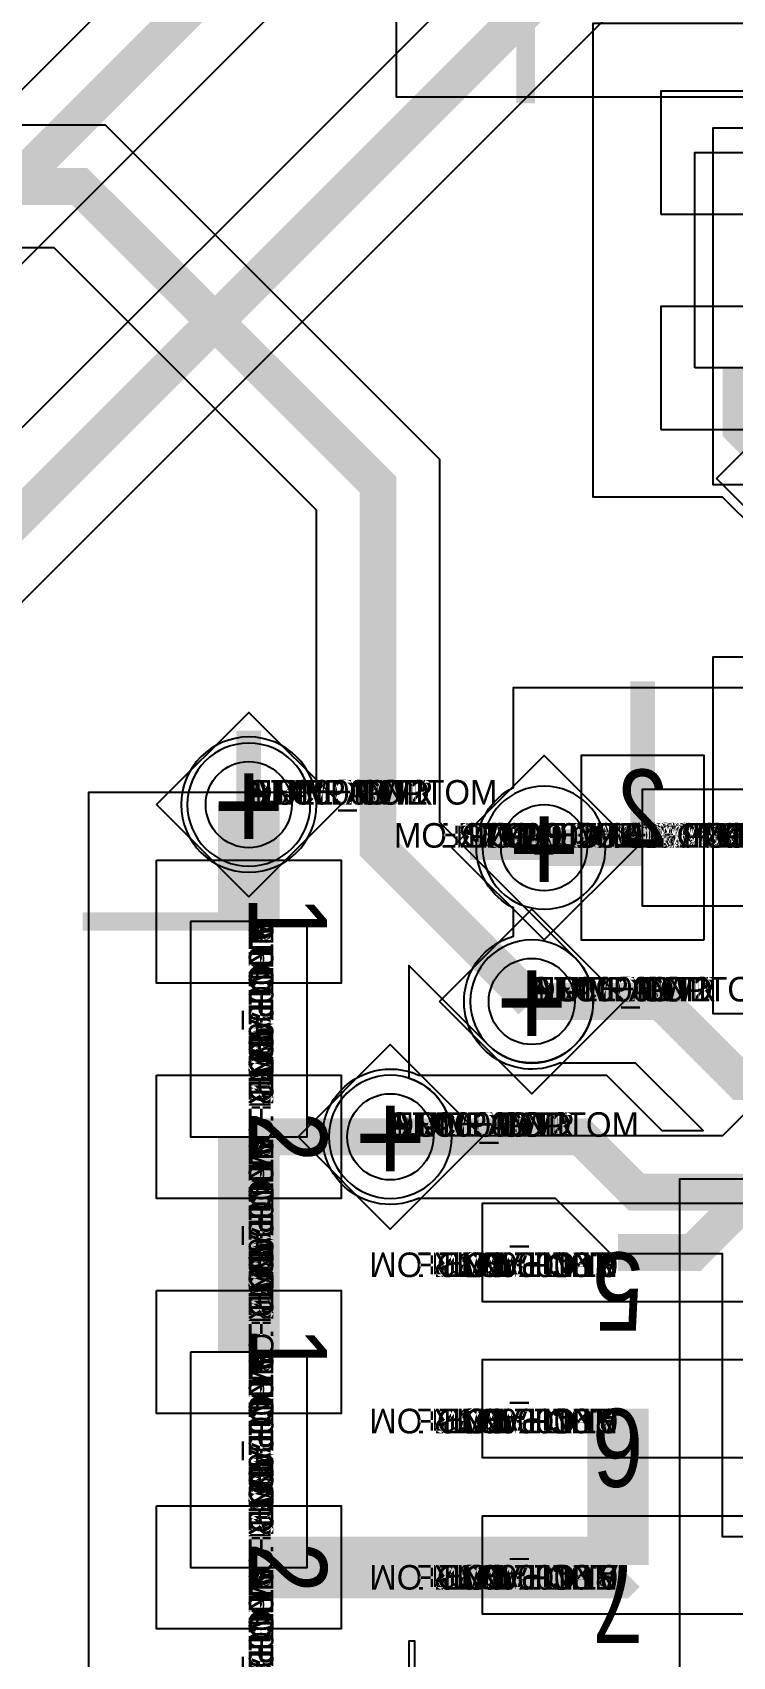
# Model space of a CAD drawing. Extents: x 0 to 323, y 0 to 320.
# Drawn here: x 170.75 to 176.44, y 173.33 to 186.53 of the extents above; entities that cross this region are included whole.
import ezdxf
from ezdxf.enums import TextEntityAlignment as Align

# ---------------------------------------------------------------- set-up
doc = ezdxf.new("R2010")
doc.units = 0
doc.header["$MEASUREMENT"] = 0
doc.layers.get('0').update_dxf_attribs({"linetype": 'CONTINUOUS'})
for name, color, linetype in [('CDN_FIGURES', 7, 'CONTINUOUS'), ('ETCH_BOTTOM', 7, 'CONTINUOUS'), ('ETCH_GND', 3, 'CONTINUOUS'), ('ETCH_INT1', 4, 'CONTINUOUS'), ('ETCH_INT2', 5, 'CONTINUOUS'), ('ETCH_PWR', 6, 'CONTINUOUS'), ('ETCH_TOP', 2, 'CONTINUOUS'), ('MANUFACTURING_NCLEGEND-1-6', 8, 'CONTINUOUS'), ('PACKAGE_GEOMETRY_ASSEMBLY_TOP', 11, 'CONTINUOUS'), ('PACKAGE_GEOMETRY_PIN_NUMBER', 9, 'CONTINUOUS')]:
    doc.layers.add(name, color=color, linetype=linetype)

# ---------------------------------------------------------------- blocks, each defined once
blk = doc.blocks.new('PAD_INFO')
for tag in ['SHAPE_TYPE', 'PAD_HEIGHT', 'PAD_LAYER', 'PAD_TYPE', 'PAD_WIDTH']:
    blk.add_attdef(tag, (0, 0), '', height=0.2)
at = {"flags": 2}
blk.add_attdef('CDN_TYPE', (0, 0), '', height=0.2, dxfattribs=at)
blk = doc.blocks.new('DRILL_INFO')
at = {"flags": 2}
blk.add_attdef('CDN_TYPE', (0, 0), '', height=0.2, dxfattribs=at)
for tag in ['FSHAPE', 'FCHAR', 'DRILL_HEIGHT', 'DIAMETER', 'PLATED', 'DRILL_WIDTH']:
    blk.add_attdef(tag, (0, 0), '', height=0.2)
blk = doc.blocks.new('VIA0700X0300')
at = {"layer": 'ETCH_BOTTOM'}
blk.add_circle((0, 0), 0.35, dxfattribs=at)
at = {"layer": 'ETCH_GND'}
blk.add_circle((0, 0), 0.35, dxfattribs=at)
at = {"layer": 'ETCH_INT1'}
blk.add_circle((0, 0), 0.35, dxfattribs=at)
at = {"layer": 'ETCH_INT2'}
blk.add_circle((0, 0), 0.35, dxfattribs=at)
at = {"layer": 'ETCH_PWR'}
blk.add_circle((0, 0), 0.35, dxfattribs=at)
at = {"layer": 'ETCH_TOP'}
blk.add_circle((0, 0), 0.35, dxfattribs=at)
ref = blk.add_blockref('PAD_INFO', (0, 0))
ref.add_attrib('PAD_LAYER', 'ETCH_TOP', (0, 0), dxfattribs={"height": 0.2})
ref.add_attrib('SHAPE_TYPE', 'NULL', (0, 0), dxfattribs={"height": 0.2})
ref.add_attrib('PAD_TYPE', 'ANTIPAD', (0, 0), dxfattribs={"height": 0.2})
ref.add_attrib('PAD_WIDTH', '0.000000', (0, 0), dxfattribs={"height": 0.2})
ref.add_attrib('PAD_HEIGHT', '0.000000', (0, 0), dxfattribs={"height": 0.2})
ref = blk.add_blockref('PAD_INFO', (0, 0))
ref.add_attrib('PAD_LAYER', 'ETCH_GND', (0, 0), dxfattribs={"height": 0.2})
ref.add_attrib('SHAPE_TYPE', 'NULL', (0, 0), dxfattribs={"height": 0.2})
ref.add_attrib('PAD_TYPE', 'ANTIPAD', (0, 0), dxfattribs={"height": 0.2})
ref.add_attrib('PAD_WIDTH', '0.000000', (0, 0), dxfattribs={"height": 0.2})
ref.add_attrib('PAD_HEIGHT', '0.000000', (0, 0), dxfattribs={"height": 0.2})
ref = blk.add_blockref('PAD_INFO', (0, 0))
ref.add_attrib('PAD_LAYER', 'ETCH_INT1', (0, 0), dxfattribs={"height": 0.2})
ref.add_attrib('SHAPE_TYPE', 'NULL', (0, 0), dxfattribs={"height": 0.2})
ref.add_attrib('PAD_TYPE', 'ANTIPAD', (0, 0), dxfattribs={"height": 0.2})
ref.add_attrib('PAD_WIDTH', '0.000000', (0, 0), dxfattribs={"height": 0.2})
ref.add_attrib('PAD_HEIGHT', '0.000000', (0, 0), dxfattribs={"height": 0.2})
ref = blk.add_blockref('PAD_INFO', (0, 0))
ref.add_attrib('PAD_LAYER', 'ETCH_INT2', (0, 0), dxfattribs={"height": 0.2})
ref.add_attrib('SHAPE_TYPE', 'NULL', (0, 0), dxfattribs={"height": 0.2})
ref.add_attrib('PAD_TYPE', 'ANTIPAD', (0, 0), dxfattribs={"height": 0.2})
ref.add_attrib('PAD_WIDTH', '0.000000', (0, 0), dxfattribs={"height": 0.2})
ref.add_attrib('PAD_HEIGHT', '0.000000', (0, 0), dxfattribs={"height": 0.2})
ref = blk.add_blockref('PAD_INFO', (0, 0))
ref.add_attrib('PAD_LAYER', 'ETCH_PWR', (0, 0), dxfattribs={"height": 0.2})
ref.add_attrib('SHAPE_TYPE', 'NULL', (0, 0), dxfattribs={"height": 0.2})
ref.add_attrib('PAD_TYPE', 'ANTIPAD', (0, 0), dxfattribs={"height": 0.2})
ref.add_attrib('PAD_WIDTH', '0.000000', (0, 0), dxfattribs={"height": 0.2})
ref.add_attrib('PAD_HEIGHT', '0.000000', (0, 0), dxfattribs={"height": 0.2})
ref = blk.add_blockref('PAD_INFO', (0, 0))
ref.add_attrib('PAD_LAYER', 'ETCH_BOTTOM', (0, 0), dxfattribs={"height": 0.2})
ref.add_attrib('SHAPE_TYPE', 'NULL', (0, 0), dxfattribs={"height": 0.2})
ref.add_attrib('PAD_TYPE', 'ANTIPAD', (0, 0), dxfattribs={"height": 0.2})
ref.add_attrib('PAD_WIDTH', '0.000000', (0, 0), dxfattribs={"height": 0.2})
ref.add_attrib('PAD_HEIGHT', '0.000000', (0, 0), dxfattribs={"height": 0.2})
ref = blk.add_blockref('PAD_INFO', (0, 0))
ref.add_attrib('PAD_LAYER', 'ETCH_TOP', (0, 0), dxfattribs={"height": 0.2})
ref.add_attrib('SHAPE_TYPE', 'NULL', (0, 0), dxfattribs={"height": 0.2})
ref.add_attrib('PAD_TYPE', 'THERMAL', (0, 0), dxfattribs={"height": 0.2})
ref.add_attrib('PAD_WIDTH', '0.000000', (0, 0), dxfattribs={"height": 0.2})
ref.add_attrib('PAD_HEIGHT', '0.000000', (0, 0), dxfattribs={"height": 0.2})
ref = blk.add_blockref('PAD_INFO', (0, 0))
ref.add_attrib('PAD_LAYER', 'ETCH_GND', (0, 0), dxfattribs={"height": 0.2})
ref.add_attrib('SHAPE_TYPE', 'NULL', (0, 0), dxfattribs={"height": 0.2})
ref.add_attrib('PAD_TYPE', 'THERMAL', (0, 0), dxfattribs={"height": 0.2})
ref.add_attrib('PAD_WIDTH', '0.000000', (0, 0), dxfattribs={"height": 0.2})
ref.add_attrib('PAD_HEIGHT', '0.000000', (0, 0), dxfattribs={"height": 0.2})
ref = blk.add_blockref('PAD_INFO', (0, 0))
ref.add_attrib('PAD_LAYER', 'ETCH_INT1', (0, 0), dxfattribs={"height": 0.2})
ref.add_attrib('SHAPE_TYPE', 'NULL', (0, 0), dxfattribs={"height": 0.2})
ref.add_attrib('PAD_TYPE', 'THERMAL', (0, 0), dxfattribs={"height": 0.2})
ref.add_attrib('PAD_WIDTH', '0.000000', (0, 0), dxfattribs={"height": 0.2})
ref.add_attrib('PAD_HEIGHT', '0.000000', (0, 0), dxfattribs={"height": 0.2})
ref = blk.add_blockref('PAD_INFO', (0, 0))
ref.add_attrib('PAD_LAYER', 'ETCH_INT2', (0, 0), dxfattribs={"height": 0.2})
ref.add_attrib('SHAPE_TYPE', 'NULL', (0, 0), dxfattribs={"height": 0.2})
ref.add_attrib('PAD_TYPE', 'THERMAL', (0, 0), dxfattribs={"height": 0.2})
ref.add_attrib('PAD_WIDTH', '0.000000', (0, 0), dxfattribs={"height": 0.2})
ref.add_attrib('PAD_HEIGHT', '0.000000', (0, 0), dxfattribs={"height": 0.2})
ref = blk.add_blockref('PAD_INFO', (0, 0))
ref.add_attrib('PAD_LAYER', 'ETCH_PWR', (0, 0), dxfattribs={"height": 0.2})
ref.add_attrib('SHAPE_TYPE', 'NULL', (0, 0), dxfattribs={"height": 0.2})
ref.add_attrib('PAD_TYPE', 'THERMAL', (0, 0), dxfattribs={"height": 0.2})
ref.add_attrib('PAD_WIDTH', '0.000000', (0, 0), dxfattribs={"height": 0.2})
ref.add_attrib('PAD_HEIGHT', '0.000000', (0, 0), dxfattribs={"height": 0.2})
ref = blk.add_blockref('PAD_INFO', (0, 0))
ref.add_attrib('PAD_LAYER', 'ETCH_BOTTOM', (0, 0), dxfattribs={"height": 0.2})
ref.add_attrib('SHAPE_TYPE', 'NULL', (0, 0), dxfattribs={"height": 0.2})
ref.add_attrib('PAD_TYPE', 'THERMAL', (0, 0), dxfattribs={"height": 0.2})
ref.add_attrib('PAD_WIDTH', '0.000000', (0, 0), dxfattribs={"height": 0.2})
ref.add_attrib('PAD_HEIGHT', '0.000000', (0, 0), dxfattribs={"height": 0.2})
ref = blk.add_blockref('PAD_INFO', (0, 0))
ref.add_attrib('PAD_LAYER', 'ETCH_TOP', (0, 0), dxfattribs={"height": 0.2})
ref.add_attrib('SHAPE_TYPE', 'CIRCLE', (0, 0), dxfattribs={"height": 0.2})
ref.add_attrib('PAD_TYPE', 'REGULAR', (0, 0), dxfattribs={"height": 0.2})
ref.add_attrib('PAD_WIDTH', '0.700000', (0, 0), dxfattribs={"height": 0.2})
ref.add_attrib('PAD_HEIGHT', '0.700000', (0, 0), dxfattribs={"height": 0.2})
ref = blk.add_blockref('PAD_INFO', (0, 0))
ref.add_attrib('PAD_LAYER', 'ETCH_GND', (0, 0), dxfattribs={"height": 0.2})
ref.add_attrib('SHAPE_TYPE', 'CIRCLE', (0, 0), dxfattribs={"height": 0.2})
ref.add_attrib('PAD_TYPE', 'REGULAR', (0, 0), dxfattribs={"height": 0.2})
ref.add_attrib('PAD_WIDTH', '0.700000', (0, 0), dxfattribs={"height": 0.2})
ref.add_attrib('PAD_HEIGHT', '0.700000', (0, 0), dxfattribs={"height": 0.2})
ref = blk.add_blockref('PAD_INFO', (0, 0))
ref.add_attrib('PAD_LAYER', 'ETCH_INT1', (0, 0), dxfattribs={"height": 0.2})
ref.add_attrib('SHAPE_TYPE', 'CIRCLE', (0, 0), dxfattribs={"height": 0.2})
ref.add_attrib('PAD_TYPE', 'REGULAR', (0, 0), dxfattribs={"height": 0.2})
ref.add_attrib('PAD_WIDTH', '0.700000', (0, 0), dxfattribs={"height": 0.2})
ref.add_attrib('PAD_HEIGHT', '0.700000', (0, 0), dxfattribs={"height": 0.2})
ref = blk.add_blockref('PAD_INFO', (0, 0))
ref.add_attrib('PAD_LAYER', 'ETCH_INT2', (0, 0), dxfattribs={"height": 0.2})
ref.add_attrib('SHAPE_TYPE', 'CIRCLE', (0, 0), dxfattribs={"height": 0.2})
ref.add_attrib('PAD_TYPE', 'REGULAR', (0, 0), dxfattribs={"height": 0.2})
ref.add_attrib('PAD_WIDTH', '0.700000', (0, 0), dxfattribs={"height": 0.2})
ref.add_attrib('PAD_HEIGHT', '0.700000', (0, 0), dxfattribs={"height": 0.2})
ref = blk.add_blockref('PAD_INFO', (0, 0))
ref.add_attrib('PAD_LAYER', 'ETCH_PWR', (0, 0), dxfattribs={"height": 0.2})
ref.add_attrib('SHAPE_TYPE', 'CIRCLE', (0, 0), dxfattribs={"height": 0.2})
ref.add_attrib('PAD_TYPE', 'REGULAR', (0, 0), dxfattribs={"height": 0.2})
ref.add_attrib('PAD_WIDTH', '0.700000', (0, 0), dxfattribs={"height": 0.2})
ref.add_attrib('PAD_HEIGHT', '0.700000', (0, 0), dxfattribs={"height": 0.2})
ref = blk.add_blockref('PAD_INFO', (0, 0))
ref.add_attrib('PAD_LAYER', 'ETCH_BOTTOM', (0, 0), dxfattribs={"height": 0.2})
ref.add_attrib('SHAPE_TYPE', 'CIRCLE', (0, 0), dxfattribs={"height": 0.2})
ref.add_attrib('PAD_TYPE', 'REGULAR', (0, 0), dxfattribs={"height": 0.2})
ref.add_attrib('PAD_WIDTH', '0.700000', (0, 0), dxfattribs={"height": 0.2})
ref.add_attrib('PAD_HEIGHT', '0.700000', (0, 0), dxfattribs={"height": 0.2})
ref = blk.add_blockref('DRILL_INFO', (0, 0))
ref.add_attrib('DIAMETER', '0.300000', (0, 0), dxfattribs={"height": 0.2})
ref.add_attrib('PLATED', 'PLATED', (0, 0), dxfattribs={"height": 0.2})
ref.add_attrib('FSHAPE', 'DIAMOND', (0, 0), dxfattribs={"height": 0.2})
ref.add_attrib('FCHAR', '+', (0, 0), dxfattribs={"height": 0.2})
ref.add_attrib('DRILL_WIDTH', '1.500000', (0, 0), dxfattribs={"height": 0.2})
ref.add_attrib('DRILL_HEIGHT', '1.500000', (0, 0), dxfattribs={"height": 0.2})
for tag in ['CDN_TYPE', 'PIN']:
    blk.add_attdef(tag, (0, 0), '', height=0.2)
at = {"flags": 2}
for tag in ['PSTKNAME', 'BBV']:
    blk.add_attdef(tag, (0, 0), '', height=0.2, dxfattribs=at)
blk = doc.blocks.new('FIGURE_DIAMOND')
at = {"layer": 'CDN_FIGURES'}
blk.add_lwpolyline([(-0.5, 0), (0, 0.5), (0.5, 0), (0, -0.5)], close=True, dxfattribs=at)
blk = doc.blocks.new('RC2200X0800TS')
at = {"layer": 'ETCH_TOP'}
blk.add_lwpolyline([(-1.1, -0.4), (-1.1, 0.4), (1.1, 0.4), (1.1, -0.4)], close=True, dxfattribs=at)
ref = blk.add_blockref('PAD_INFO', (0, 0))
ref.add_attrib('PAD_LAYER', 'ETCH_TOP', (0, 0), dxfattribs={"height": 0.2})
ref.add_attrib('SHAPE_TYPE', 'NULL', (0, 0), dxfattribs={"height": 0.2})
ref.add_attrib('PAD_TYPE', 'ANTIPAD', (0, 0), dxfattribs={"height": 0.2})
ref.add_attrib('PAD_WIDTH', '0.000000', (0, 0), dxfattribs={"height": 0.2})
ref.add_attrib('PAD_HEIGHT', '0.000000', (0, 0), dxfattribs={"height": 0.2})
ref = blk.add_blockref('PAD_INFO', (0, 0))
ref.add_attrib('PAD_LAYER', 'ETCH_GND', (0, 0), dxfattribs={"height": 0.2})
ref.add_attrib('SHAPE_TYPE', 'NULL', (0, 0), dxfattribs={"height": 0.2})
ref.add_attrib('PAD_TYPE', 'ANTIPAD', (0, 0), dxfattribs={"height": 0.2})
ref.add_attrib('PAD_WIDTH', '0.000000', (0, 0), dxfattribs={"height": 0.2})
ref.add_attrib('PAD_HEIGHT', '0.000000', (0, 0), dxfattribs={"height": 0.2})
ref = blk.add_blockref('PAD_INFO', (0, 0))
ref.add_attrib('PAD_LAYER', 'ETCH_INT1', (0, 0), dxfattribs={"height": 0.2})
ref.add_attrib('SHAPE_TYPE', 'NULL', (0, 0), dxfattribs={"height": 0.2})
ref.add_attrib('PAD_TYPE', 'ANTIPAD', (0, 0), dxfattribs={"height": 0.2})
ref.add_attrib('PAD_WIDTH', '0.000000', (0, 0), dxfattribs={"height": 0.2})
ref.add_attrib('PAD_HEIGHT', '0.000000', (0, 0), dxfattribs={"height": 0.2})
ref = blk.add_blockref('PAD_INFO', (0, 0))
ref.add_attrib('PAD_LAYER', 'ETCH_INT2', (0, 0), dxfattribs={"height": 0.2})
ref.add_attrib('SHAPE_TYPE', 'NULL', (0, 0), dxfattribs={"height": 0.2})
ref.add_attrib('PAD_TYPE', 'ANTIPAD', (0, 0), dxfattribs={"height": 0.2})
ref.add_attrib('PAD_WIDTH', '0.000000', (0, 0), dxfattribs={"height": 0.2})
ref.add_attrib('PAD_HEIGHT', '0.000000', (0, 0), dxfattribs={"height": 0.2})
ref = blk.add_blockref('PAD_INFO', (0, 0))
ref.add_attrib('PAD_LAYER', 'ETCH_PWR', (0, 0), dxfattribs={"height": 0.2})
ref.add_attrib('SHAPE_TYPE', 'NULL', (0, 0), dxfattribs={"height": 0.2})
ref.add_attrib('PAD_TYPE', 'ANTIPAD', (0, 0), dxfattribs={"height": 0.2})
ref.add_attrib('PAD_WIDTH', '0.000000', (0, 0), dxfattribs={"height": 0.2})
ref.add_attrib('PAD_HEIGHT', '0.000000', (0, 0), dxfattribs={"height": 0.2})
ref = blk.add_blockref('PAD_INFO', (0, 0))
ref.add_attrib('PAD_LAYER', 'ETCH_BOTTOM', (0, 0), dxfattribs={"height": 0.2})
ref.add_attrib('SHAPE_TYPE', 'NULL', (0, 0), dxfattribs={"height": 0.2})
ref.add_attrib('PAD_TYPE', 'ANTIPAD', (0, 0), dxfattribs={"height": 0.2})
ref.add_attrib('PAD_WIDTH', '0.000000', (0, 0), dxfattribs={"height": 0.2})
ref.add_attrib('PAD_HEIGHT', '0.000000', (0, 0), dxfattribs={"height": 0.2})
ref = blk.add_blockref('PAD_INFO', (0, 0))
ref.add_attrib('PAD_LAYER', 'ETCH_TOP', (0, 0), dxfattribs={"height": 0.2})
ref.add_attrib('SHAPE_TYPE', 'NULL', (0, 0), dxfattribs={"height": 0.2})
ref.add_attrib('PAD_TYPE', 'THERMAL', (0, 0), dxfattribs={"height": 0.2})
ref.add_attrib('PAD_WIDTH', '0.000000', (0, 0), dxfattribs={"height": 0.2})
ref.add_attrib('PAD_HEIGHT', '0.000000', (0, 0), dxfattribs={"height": 0.2})
ref = blk.add_blockref('PAD_INFO', (0, 0))
ref.add_attrib('PAD_LAYER', 'ETCH_GND', (0, 0), dxfattribs={"height": 0.2})
ref.add_attrib('SHAPE_TYPE', 'NULL', (0, 0), dxfattribs={"height": 0.2})
ref.add_attrib('PAD_TYPE', 'THERMAL', (0, 0), dxfattribs={"height": 0.2})
ref.add_attrib('PAD_WIDTH', '0.000000', (0, 0), dxfattribs={"height": 0.2})
ref.add_attrib('PAD_HEIGHT', '0.000000', (0, 0), dxfattribs={"height": 0.2})
ref = blk.add_blockref('PAD_INFO', (0, 0))
ref.add_attrib('PAD_LAYER', 'ETCH_INT1', (0, 0), dxfattribs={"height": 0.2})
ref.add_attrib('SHAPE_TYPE', 'NULL', (0, 0), dxfattribs={"height": 0.2})
ref.add_attrib('PAD_TYPE', 'THERMAL', (0, 0), dxfattribs={"height": 0.2})
ref.add_attrib('PAD_WIDTH', '0.000000', (0, 0), dxfattribs={"height": 0.2})
ref.add_attrib('PAD_HEIGHT', '0.000000', (0, 0), dxfattribs={"height": 0.2})
ref = blk.add_blockref('PAD_INFO', (0, 0))
ref.add_attrib('PAD_LAYER', 'ETCH_INT2', (0, 0), dxfattribs={"height": 0.2})
ref.add_attrib('SHAPE_TYPE', 'NULL', (0, 0), dxfattribs={"height": 0.2})
ref.add_attrib('PAD_TYPE', 'THERMAL', (0, 0), dxfattribs={"height": 0.2})
ref.add_attrib('PAD_WIDTH', '0.000000', (0, 0), dxfattribs={"height": 0.2})
ref.add_attrib('PAD_HEIGHT', '0.000000', (0, 0), dxfattribs={"height": 0.2})
ref = blk.add_blockref('PAD_INFO', (0, 0))
ref.add_attrib('PAD_LAYER', 'ETCH_PWR', (0, 0), dxfattribs={"height": 0.2})
ref.add_attrib('SHAPE_TYPE', 'NULL', (0, 0), dxfattribs={"height": 0.2})
ref.add_attrib('PAD_TYPE', 'THERMAL', (0, 0), dxfattribs={"height": 0.2})
ref.add_attrib('PAD_WIDTH', '0.000000', (0, 0), dxfattribs={"height": 0.2})
ref.add_attrib('PAD_HEIGHT', '0.000000', (0, 0), dxfattribs={"height": 0.2})
ref = blk.add_blockref('PAD_INFO', (0, 0))
ref.add_attrib('PAD_LAYER', 'ETCH_BOTTOM', (0, 0), dxfattribs={"height": 0.2})
ref.add_attrib('SHAPE_TYPE', 'NULL', (0, 0), dxfattribs={"height": 0.2})
ref.add_attrib('PAD_TYPE', 'THERMAL', (0, 0), dxfattribs={"height": 0.2})
ref.add_attrib('PAD_WIDTH', '0.000000', (0, 0), dxfattribs={"height": 0.2})
ref.add_attrib('PAD_HEIGHT', '0.000000', (0, 0), dxfattribs={"height": 0.2})
ref = blk.add_blockref('PAD_INFO', (0, 0))
ref.add_attrib('PAD_LAYER', 'ETCH_TOP', (0, 0), dxfattribs={"height": 0.2})
ref.add_attrib('SHAPE_TYPE', 'RECTANGLE', (0, 0), dxfattribs={"height": 0.2})
ref.add_attrib('PAD_TYPE', 'REGULAR', (0, 0), dxfattribs={"height": 0.2})
ref.add_attrib('PAD_WIDTH', '2.200000', (0, 0), dxfattribs={"height": 0.2})
ref.add_attrib('PAD_HEIGHT', '0.800000', (0, 0), dxfattribs={"height": 0.2})
ref = blk.add_blockref('PAD_INFO', (0, 0))
ref.add_attrib('PAD_LAYER', 'ETCH_GND', (0, 0), dxfattribs={"height": 0.2})
ref.add_attrib('SHAPE_TYPE', 'NULL', (0, 0), dxfattribs={"height": 0.2})
ref.add_attrib('PAD_TYPE', 'REGULAR', (0, 0), dxfattribs={"height": 0.2})
ref.add_attrib('PAD_WIDTH', '0.000000', (0, 0), dxfattribs={"height": 0.2})
ref.add_attrib('PAD_HEIGHT', '0.000000', (0, 0), dxfattribs={"height": 0.2})
ref = blk.add_blockref('PAD_INFO', (0, 0))
ref.add_attrib('PAD_LAYER', 'ETCH_INT1', (0, 0), dxfattribs={"height": 0.2})
ref.add_attrib('SHAPE_TYPE', 'NULL', (0, 0), dxfattribs={"height": 0.2})
ref.add_attrib('PAD_TYPE', 'REGULAR', (0, 0), dxfattribs={"height": 0.2})
ref.add_attrib('PAD_WIDTH', '0.000000', (0, 0), dxfattribs={"height": 0.2})
ref.add_attrib('PAD_HEIGHT', '0.000000', (0, 0), dxfattribs={"height": 0.2})
ref = blk.add_blockref('PAD_INFO', (0, 0))
ref.add_attrib('PAD_LAYER', 'ETCH_INT2', (0, 0), dxfattribs={"height": 0.2})
ref.add_attrib('SHAPE_TYPE', 'NULL', (0, 0), dxfattribs={"height": 0.2})
ref.add_attrib('PAD_TYPE', 'REGULAR', (0, 0), dxfattribs={"height": 0.2})
ref.add_attrib('PAD_WIDTH', '0.000000', (0, 0), dxfattribs={"height": 0.2})
ref.add_attrib('PAD_HEIGHT', '0.000000', (0, 0), dxfattribs={"height": 0.2})
ref = blk.add_blockref('PAD_INFO', (0, 0))
ref.add_attrib('PAD_LAYER', 'ETCH_PWR', (0, 0), dxfattribs={"height": 0.2})
ref.add_attrib('SHAPE_TYPE', 'NULL', (0, 0), dxfattribs={"height": 0.2})
ref.add_attrib('PAD_TYPE', 'REGULAR', (0, 0), dxfattribs={"height": 0.2})
ref.add_attrib('PAD_WIDTH', '0.000000', (0, 0), dxfattribs={"height": 0.2})
ref.add_attrib('PAD_HEIGHT', '0.000000', (0, 0), dxfattribs={"height": 0.2})
ref = blk.add_blockref('PAD_INFO', (0, 0))
ref.add_attrib('PAD_LAYER', 'ETCH_BOTTOM', (0, 0), dxfattribs={"height": 0.2})
ref.add_attrib('SHAPE_TYPE', 'NULL', (0, 0), dxfattribs={"height": 0.2})
ref.add_attrib('PAD_TYPE', 'REGULAR', (0, 0), dxfattribs={"height": 0.2})
ref.add_attrib('PAD_WIDTH', '0.000000', (0, 0), dxfattribs={"height": 0.2})
ref.add_attrib('PAD_HEIGHT', '0.000000', (0, 0), dxfattribs={"height": 0.2})
ref = blk.add_blockref('DRILL_INFO', (0, 0))
ref.add_attrib('DIAMETER', '0.000000', (0, 0), dxfattribs={"height": 0.2})
ref.add_attrib('PLATED', 'PLATED', (0, 0), dxfattribs={"height": 0.2})
ref.add_attrib('FSHAPE', 'NULL', (0, 0), dxfattribs={"height": 0.2})
ref.add_attrib('DRILL_WIDTH', '0.000000', (0, 0), dxfattribs={"height": 0.2})
ref.add_attrib('DRILL_HEIGHT', '0.000000', (0, 0), dxfattribs={"height": 0.2})
for tag in ['CDN_TYPE', 'PIN']:
    blk.add_attdef(tag, (0, 0), '', height=0.2)
at = {"flags": 2}
for tag in ['PSTKNAME', 'BBV']:
    blk.add_attdef(tag, (0, 0), '', height=0.2, dxfattribs=at)
blk = doc.blocks.new('F25')
at = {"layer": 'PACKAGE_GEOMETRY_ASSEMBLY_TOP'}
blk.add_lwpolyline([(0.5, -4.405), (4.5, -4.405), (4.5, 0.595), (0.5, 0.595)], close=True, dxfattribs=at)
at = {"layer": 'ETCH_TOP'}
ref = blk.add_blockref('RC2200X0800TS', (5, -3.81), dxfattribs=at)
ref.add_attrib('CDN_TYPE', 'PIN', (0, 0), dxfattribs={"height": 0.2})
ref.add_attrib('PIN', '5', (0, 0), dxfattribs={"height": 0.2})
ref = blk.add_blockref('RC2200X0800TS', (5, -2.54), dxfattribs=at)
ref.add_attrib('CDN_TYPE', 'PIN', (0, 0), dxfattribs={"height": 0.2})
ref.add_attrib('PIN', '6', (0, 0), dxfattribs={"height": 0.2})
ref = blk.add_blockref('RC2200X0800TS', (5, -1.27), dxfattribs=at)
ref.add_attrib('CDN_TYPE', 'PIN', (0, 0), dxfattribs={"height": 0.2})
ref.add_attrib('PIN', '7', (0, 0), dxfattribs={"height": 0.2})
at = {"flags": 2}
for tag in ['SYMBOL_TYPE', 'CDN_TYPE', 'REFDES']:
    blk.add_attdef(tag, (0, 0), '', height=0.2, dxfattribs=at)
blk = doc.blocks.new('RC1000X1500TS')
at = {"layer": 'ETCH_TOP'}
blk.add_lwpolyline([(-0.5, -0.75), (-0.5, 0.75), (0.5, 0.75), (0.5, -0.75)], close=True, dxfattribs=at)
ref = blk.add_blockref('PAD_INFO', (0, 0))
ref.add_attrib('PAD_LAYER', 'ETCH_TOP', (0, 0), dxfattribs={"height": 0.2})
ref.add_attrib('SHAPE_TYPE', 'NULL', (0, 0), dxfattribs={"height": 0.2})
ref.add_attrib('PAD_TYPE', 'ANTIPAD', (0, 0), dxfattribs={"height": 0.2})
ref.add_attrib('PAD_WIDTH', '0.000000', (0, 0), dxfattribs={"height": 0.2})
ref.add_attrib('PAD_HEIGHT', '0.000000', (0, 0), dxfattribs={"height": 0.2})
ref = blk.add_blockref('PAD_INFO', (0, 0))
ref.add_attrib('PAD_LAYER', 'ETCH_GND', (0, 0), dxfattribs={"height": 0.2})
ref.add_attrib('SHAPE_TYPE', 'NULL', (0, 0), dxfattribs={"height": 0.2})
ref.add_attrib('PAD_TYPE', 'ANTIPAD', (0, 0), dxfattribs={"height": 0.2})
ref.add_attrib('PAD_WIDTH', '0.000000', (0, 0), dxfattribs={"height": 0.2})
ref.add_attrib('PAD_HEIGHT', '0.000000', (0, 0), dxfattribs={"height": 0.2})
ref = blk.add_blockref('PAD_INFO', (0, 0))
ref.add_attrib('PAD_LAYER', 'ETCH_INT1', (0, 0), dxfattribs={"height": 0.2})
ref.add_attrib('SHAPE_TYPE', 'NULL', (0, 0), dxfattribs={"height": 0.2})
ref.add_attrib('PAD_TYPE', 'ANTIPAD', (0, 0), dxfattribs={"height": 0.2})
ref.add_attrib('PAD_WIDTH', '0.000000', (0, 0), dxfattribs={"height": 0.2})
ref.add_attrib('PAD_HEIGHT', '0.000000', (0, 0), dxfattribs={"height": 0.2})
ref = blk.add_blockref('PAD_INFO', (0, 0))
ref.add_attrib('PAD_LAYER', 'ETCH_INT2', (0, 0), dxfattribs={"height": 0.2})
ref.add_attrib('SHAPE_TYPE', 'NULL', (0, 0), dxfattribs={"height": 0.2})
ref.add_attrib('PAD_TYPE', 'ANTIPAD', (0, 0), dxfattribs={"height": 0.2})
ref.add_attrib('PAD_WIDTH', '0.000000', (0, 0), dxfattribs={"height": 0.2})
ref.add_attrib('PAD_HEIGHT', '0.000000', (0, 0), dxfattribs={"height": 0.2})
ref = blk.add_blockref('PAD_INFO', (0, 0))
ref.add_attrib('PAD_LAYER', 'ETCH_PWR', (0, 0), dxfattribs={"height": 0.2})
ref.add_attrib('SHAPE_TYPE', 'NULL', (0, 0), dxfattribs={"height": 0.2})
ref.add_attrib('PAD_TYPE', 'ANTIPAD', (0, 0), dxfattribs={"height": 0.2})
ref.add_attrib('PAD_WIDTH', '0.000000', (0, 0), dxfattribs={"height": 0.2})
ref.add_attrib('PAD_HEIGHT', '0.000000', (0, 0), dxfattribs={"height": 0.2})
ref = blk.add_blockref('PAD_INFO', (0, 0))
ref.add_attrib('PAD_LAYER', 'ETCH_BOTTOM', (0, 0), dxfattribs={"height": 0.2})
ref.add_attrib('SHAPE_TYPE', 'NULL', (0, 0), dxfattribs={"height": 0.2})
ref.add_attrib('PAD_TYPE', 'ANTIPAD', (0, 0), dxfattribs={"height": 0.2})
ref.add_attrib('PAD_WIDTH', '0.000000', (0, 0), dxfattribs={"height": 0.2})
ref.add_attrib('PAD_HEIGHT', '0.000000', (0, 0), dxfattribs={"height": 0.2})
ref = blk.add_blockref('PAD_INFO', (0, 0))
ref.add_attrib('PAD_LAYER', 'ETCH_TOP', (0, 0), dxfattribs={"height": 0.2})
ref.add_attrib('SHAPE_TYPE', 'NULL', (0, 0), dxfattribs={"height": 0.2})
ref.add_attrib('PAD_TYPE', 'THERMAL', (0, 0), dxfattribs={"height": 0.2})
ref.add_attrib('PAD_WIDTH', '0.000000', (0, 0), dxfattribs={"height": 0.2})
ref.add_attrib('PAD_HEIGHT', '0.000000', (0, 0), dxfattribs={"height": 0.2})
ref = blk.add_blockref('PAD_INFO', (0, 0))
ref.add_attrib('PAD_LAYER', 'ETCH_GND', (0, 0), dxfattribs={"height": 0.2})
ref.add_attrib('SHAPE_TYPE', 'NULL', (0, 0), dxfattribs={"height": 0.2})
ref.add_attrib('PAD_TYPE', 'THERMAL', (0, 0), dxfattribs={"height": 0.2})
ref.add_attrib('PAD_WIDTH', '0.000000', (0, 0), dxfattribs={"height": 0.2})
ref.add_attrib('PAD_HEIGHT', '0.000000', (0, 0), dxfattribs={"height": 0.2})
ref = blk.add_blockref('PAD_INFO', (0, 0))
ref.add_attrib('PAD_LAYER', 'ETCH_INT1', (0, 0), dxfattribs={"height": 0.2})
ref.add_attrib('SHAPE_TYPE', 'NULL', (0, 0), dxfattribs={"height": 0.2})
ref.add_attrib('PAD_TYPE', 'THERMAL', (0, 0), dxfattribs={"height": 0.2})
ref.add_attrib('PAD_WIDTH', '0.000000', (0, 0), dxfattribs={"height": 0.2})
ref.add_attrib('PAD_HEIGHT', '0.000000', (0, 0), dxfattribs={"height": 0.2})
ref = blk.add_blockref('PAD_INFO', (0, 0))
ref.add_attrib('PAD_LAYER', 'ETCH_INT2', (0, 0), dxfattribs={"height": 0.2})
ref.add_attrib('SHAPE_TYPE', 'NULL', (0, 0), dxfattribs={"height": 0.2})
ref.add_attrib('PAD_TYPE', 'THERMAL', (0, 0), dxfattribs={"height": 0.2})
ref.add_attrib('PAD_WIDTH', '0.000000', (0, 0), dxfattribs={"height": 0.2})
ref.add_attrib('PAD_HEIGHT', '0.000000', (0, 0), dxfattribs={"height": 0.2})
ref = blk.add_blockref('PAD_INFO', (0, 0))
ref.add_attrib('PAD_LAYER', 'ETCH_PWR', (0, 0), dxfattribs={"height": 0.2})
ref.add_attrib('SHAPE_TYPE', 'NULL', (0, 0), dxfattribs={"height": 0.2})
ref.add_attrib('PAD_TYPE', 'THERMAL', (0, 0), dxfattribs={"height": 0.2})
ref.add_attrib('PAD_WIDTH', '0.000000', (0, 0), dxfattribs={"height": 0.2})
ref.add_attrib('PAD_HEIGHT', '0.000000', (0, 0), dxfattribs={"height": 0.2})
ref = blk.add_blockref('PAD_INFO', (0, 0))
ref.add_attrib('PAD_LAYER', 'ETCH_BOTTOM', (0, 0), dxfattribs={"height": 0.2})
ref.add_attrib('SHAPE_TYPE', 'NULL', (0, 0), dxfattribs={"height": 0.2})
ref.add_attrib('PAD_TYPE', 'THERMAL', (0, 0), dxfattribs={"height": 0.2})
ref.add_attrib('PAD_WIDTH', '0.000000', (0, 0), dxfattribs={"height": 0.2})
ref.add_attrib('PAD_HEIGHT', '0.000000', (0, 0), dxfattribs={"height": 0.2})
ref = blk.add_blockref('PAD_INFO', (0, 0))
ref.add_attrib('PAD_LAYER', 'ETCH_GND', (0, 0), dxfattribs={"height": 0.2})
ref.add_attrib('SHAPE_TYPE', 'NULL', (0, 0), dxfattribs={"height": 0.2})
ref.add_attrib('PAD_TYPE', 'REGULAR', (0, 0), dxfattribs={"height": 0.2})
ref.add_attrib('PAD_WIDTH', '0.000000', (0, 0), dxfattribs={"height": 0.2})
ref.add_attrib('PAD_HEIGHT', '0.000000', (0, 0), dxfattribs={"height": 0.2})
ref = blk.add_blockref('PAD_INFO', (0, 0))
ref.add_attrib('PAD_LAYER', 'ETCH_INT1', (0, 0), dxfattribs={"height": 0.2})
ref.add_attrib('SHAPE_TYPE', 'NULL', (0, 0), dxfattribs={"height": 0.2})
ref.add_attrib('PAD_TYPE', 'REGULAR', (0, 0), dxfattribs={"height": 0.2})
ref.add_attrib('PAD_WIDTH', '0.000000', (0, 0), dxfattribs={"height": 0.2})
ref.add_attrib('PAD_HEIGHT', '0.000000', (0, 0), dxfattribs={"height": 0.2})
ref = blk.add_blockref('PAD_INFO', (0, 0))
ref.add_attrib('PAD_LAYER', 'ETCH_INT2', (0, 0), dxfattribs={"height": 0.2})
ref.add_attrib('SHAPE_TYPE', 'NULL', (0, 0), dxfattribs={"height": 0.2})
ref.add_attrib('PAD_TYPE', 'REGULAR', (0, 0), dxfattribs={"height": 0.2})
ref.add_attrib('PAD_WIDTH', '0.000000', (0, 0), dxfattribs={"height": 0.2})
ref.add_attrib('PAD_HEIGHT', '0.000000', (0, 0), dxfattribs={"height": 0.2})
ref = blk.add_blockref('PAD_INFO', (0, 0))
ref.add_attrib('PAD_LAYER', 'ETCH_PWR', (0, 0), dxfattribs={"height": 0.2})
ref.add_attrib('SHAPE_TYPE', 'NULL', (0, 0), dxfattribs={"height": 0.2})
ref.add_attrib('PAD_TYPE', 'REGULAR', (0, 0), dxfattribs={"height": 0.2})
ref.add_attrib('PAD_WIDTH', '0.000000', (0, 0), dxfattribs={"height": 0.2})
ref.add_attrib('PAD_HEIGHT', '0.000000', (0, 0), dxfattribs={"height": 0.2})
ref = blk.add_blockref('PAD_INFO', (0, 0))
ref.add_attrib('PAD_LAYER', 'ETCH_BOTTOM', (0, 0), dxfattribs={"height": 0.2})
ref.add_attrib('SHAPE_TYPE', 'NULL', (0, 0), dxfattribs={"height": 0.2})
ref.add_attrib('PAD_TYPE', 'REGULAR', (0, 0), dxfattribs={"height": 0.2})
ref.add_attrib('PAD_WIDTH', '0.000000', (0, 0), dxfattribs={"height": 0.2})
ref.add_attrib('PAD_HEIGHT', '0.000000', (0, 0), dxfattribs={"height": 0.2})
ref = blk.add_blockref('DRILL_INFO', (0, 0))
ref.add_attrib('DIAMETER', '0.000000', (0, 0), dxfattribs={"height": 0.2})
ref.add_attrib('PLATED', 'PLATED', (0, 0), dxfattribs={"height": 0.2})
ref.add_attrib('FSHAPE', 'NULL', (0, 0), dxfattribs={"height": 0.2})
ref.add_attrib('DRILL_WIDTH', '0.000000', (0, 0), dxfattribs={"height": 0.2})
ref.add_attrib('DRILL_HEIGHT', '0.000000', (0, 0), dxfattribs={"height": 0.2})
ref = blk.add_blockref('PAD_INFO', (0, 0))
ref.add_attrib('PAD_LAYER', 'ETCH_TOP', (0, 0), dxfattribs={"height": 0.2})
ref.add_attrib('SHAPE_TYPE', 'RECTANGLE', (0, 0), dxfattribs={"height": 0.2})
ref.add_attrib('PAD_TYPE', 'REGULAR', (0, 0), dxfattribs={"height": 0.2})
ref.add_attrib('PAD_WIDTH', '1.000000', (0, 0), dxfattribs={"height": 0.2})
ref.add_attrib('PAD_HEIGHT', '1.500000', (0, 0), dxfattribs={"height": 0.2})
for tag in ['CDN_TYPE', 'PIN']:
    blk.add_attdef(tag, (0, 0), '', height=0.2)
at = {"flags": 2}
for tag in ['PSTKNAME', 'BBV']:
    blk.add_attdef(tag, (0, 0), '', height=0.2, dxfattribs=at)
blk = doc.blocks.new('F56')
at = {"layer": 'PACKAGE_GEOMETRY_ASSEMBLY_TOP'}
blk.add_lwpolyline([(0, -0.475), (1.75, -0.475), (1.75, 0.475), (0, 0.475)], close=True, dxfattribs=at)
at = {"layer": 'ETCH_TOP'}
ref = blk.add_blockref('RC1000X1500TS', (0, 0), dxfattribs=at)
ref.add_attrib('CDN_TYPE', 'PIN', (0, 0), dxfattribs={"height": 0.2})
ref.add_attrib('PIN', '1', (0, 0), dxfattribs={"height": 0.2})
ref = blk.add_blockref('RC1000X1500TS', (1.75, 0), dxfattribs=at)
ref.add_attrib('CDN_TYPE', 'PIN', (0, 0), dxfattribs={"height": 0.2})
ref.add_attrib('PIN', '2', (0, 0), dxfattribs={"height": 0.2})
at = {"flags": 2}
for tag in ['SYMBOL_TYPE', 'CDN_TYPE', 'REFDES']:
    blk.add_attdef(tag, (0, 0), '', height=0.2, dxfattribs=at)

msp = doc.modelspace()

# ---------------------------------------------------------------- linework, layer by layer
at = {"layer": 'ETCH_BOTTOM'}
for points in [[(177.644, 182.755, -0.580347), (176.638, 182.481), (176.364, 182.755), (175.313, 182.755), (175.313, 186.606), (177.913, 186.606), (177.913, 186.268, -0.683031), (177.913, 185.243), (177.913, 182.755)], [(173.063, 180.255, 1), (171.963, 180.255, 1)], [(177.26, 170.255, -1.788426), (176.51, 170.817, -0.74964), (176.713, 171.853), (176.713, 172.26, -0.641614), (176.713, 173.351), (176.713, 174.106), (179.313, 174.106), (179.313, 170.255)]]:
    msp.add_lwpolyline(points, format="xyb", close=True, dxfattribs=at)
for points, format in [([(176.613, 185.555, 0.5, 0.5, 0), (177.513, 185.555, 0.5, 0.5, 0), (177.713, 185.755, 0.5, 0.5, 0)], "xyseb"), ([(176.613, 183.805, 0.5, 0.5, 0), (176.613, 183.355, 0.5, 0.5, 0), (177.063, 182.905, 0.5, 0.5, 0)], "xyseb"), ([(175.713, 179.905, 0.2, 0.2, 0), (175.713, 181.256, 0.2, 0.2, 0)], "xyseb"), ([(178.963, 174.305), (176.363, 174.305), (176.363, 176.605), (175.456, 176.605), (175.006, 177.055), (173.892, 177.055, -1.558329), (173.892, 178.056), (175.42, 178.056), (175.87, 177.606), (176.205, 177.606), (175.656, 178.155), (175.042, 178.155, -1.07978), (174.663, 179.185), (174.663, 179.415, -0.612319), (174.663, 180.395), (174.663, 181.206), (177.938, 181.206, -3.357767)], "xyb"), ([(172.513, 180.255, 0.2, 0.2, 0), (172.513, 180.856, 0.2, 0.2, 0)], "xyseb"), ([(172.513, 179.655, 0.2, 0.2, 0), (172.513, 180.255, 0.2, 0.2, 0)], "xyseb"), ([(175.713, 179.905, 0.3, 0.3, 0), (174.913, 179.905, 0.3, 0.3, 0)], "xyseb"), ([(174.312, 179.905, 0.2, 0.2, 0), (174.913, 179.905, 0.2, 0.2, 0)], "xyseb"), ([(179.013, 178.605, 0.3, 0.3, 0), (178.413, 178.005, 0.3, 0.3, 0), (176.513, 178.005, 0.3, 0.3, 0), (175.863, 178.655, 0.3, 0.3, 0), (174.813, 178.655, 0.3, 0.3, 0)], "xyseb"), ([(177.663, 177.105, 0.3, 0.3, 0), (175.663, 177.105, 0.3, 0.3, 0), (175.213, 177.555, 0.3, 0.3, 0), (173.663, 177.555, 0.3, 0.3, 0)], "xyseb")]:
    msp.add_lwpolyline(points, format=format, dxfattribs=at)
at = {"layer": 'ETCH_GND'}
for points in [[(175.313, 178.655, 1), (174.313, 178.655, 1)], [(174.163, 177.555, 1), (173.163, 177.555, 1)]]:
    msp.add_lwpolyline(points, format="xyb", close=True, dxfattribs=at)
at = {"layer": 'ETCH_INT1'}
for points in [[(162.519, 175.345, -3.946277), (161.812, 176.052), (162.566, 176.806), (163.349, 176.806, -2.602405), (164.756, 176.806), (164.956, 176.806), (167.313, 179.163), (167.313, 182.713), (172.263, 187.663), (172.263, 193.055, -1), (173.263, 193.055), (173.263, 187.248), (168.313, 182.298), (168.313, 178.748), (165.37, 175.805), (164.777, 175.805, -2.497538), (163.328, 175.805), (162.98, 175.805)], [(162.519, 165.185, -3.946277), (161.812, 165.892), (162.576, 166.656), (163.339, 166.656, -2.548646), (164.767, 166.656), (165.006, 166.656), (169.063, 170.713), (169.063, 181.713), (175.156, 187.806), (181.613, 187.806, -1), (181.613, 186.805), (175.57, 186.805), (170.063, 181.298), (170.063, 170.298), (165.42, 165.655), (164.767, 165.655, -2.548646), (163.339, 165.655), (162.99, 165.655)], [(173.013, 180.255, 1), (172.013, 180.255, 1)], [(175.413, 179.905, 1), (174.413, 179.905, 1)], [(175.313, 178.655, 1), (174.313, 178.655, 1)], [(174.163, 177.555, 1), (173.163, 177.555, 1)]]:
    msp.add_lwpolyline(points, format="xyb", close=True, dxfattribs=at)
for points in [[(161.513, 175.045, 0.3, 0.3, 0), (162.773, 176.305, 0.3, 0.3, 0), (165.163, 176.305, 0.3, 0.3, 0), (167.813, 178.955, 0.3, 0.3, 0), (167.813, 182.505, 0.3, 0.3, 0), (172.763, 187.455, 0.3, 0.3, 0), (172.763, 193.055, 0.3, 0.3, 0)], [(161.513, 164.885, 0.3, 0.3, 0), (162.783, 166.155, 0.3, 0.3, 0), (165.213, 166.155, 0.3, 0.3, 0), (169.563, 170.505, 0.3, 0.3, 0), (169.563, 181.505, 0.3, 0.3, 0), (175.363, 187.305, 0.3, 0.3, 0), (181.613, 187.305, 0.3, 0.3, 0)]]:
    msp.add_lwpolyline(points, format="xyseb", dxfattribs=at)
at = {"layer": 'ETCH_INT2'}
for points in [[(173.013, 180.255, 1), (172.013, 180.255, 1)], [(175.413, 179.905, 1), (174.413, 179.905, 1)], [(175.313, 178.655, 1), (174.313, 178.655, 1)], [(174.163, 177.555, 1), (173.163, 177.555, 1)]]:
    msp.add_lwpolyline(points, format="xyb", close=True, dxfattribs=at)
at = {"layer": 'ETCH_PWR'}
for points in [[(173.013, 180.255, 1), (172.013, 180.255, 1)], [(175.413, 179.905, 1), (174.413, 179.905, 1)], [(175.313, 178.655, 1), (174.313, 178.655, 1)], [(174.163, 177.555, 1), (173.163, 177.555, 1)]]:
    msp.add_lwpolyline(points, format="xyb", close=True, dxfattribs=at)
at = {"layer": 'ETCH_TOP'}
for points, format in [([(161.713, 247.055, 0.3, 0.3, 0), (161.713, 247.805, 0.3, 0.3, 0), (164.982, 247.805, 0.3, 0.3, 0), (168.188, 244.6, 0.3, 0.3, 0), (168.188, 185.28, 0.3, 0.3, 0), (171.138, 185.28, 0.3, 0.3, 0), (173.563, 182.855, 0.3, 0.3, 0), (173.563, 179.905, 0.3, 0.3, 0), (174.813, 178.655, 0.3, 0.3, 0)], "xyseb"), ([(174.763, 185.955, 0.15, 0.15, 0), (174.763, 187.305, 0.15, 0.15, 0)], "xyseb"), ([(168.688, 185.781), (171.345, 185.781), (174.063, 183.063), (174.063, 180.113), (175.166, 179.009, -1), (174.459, 178.302), (173.813, 178.948), (173.813, 178.032, -0.321909), (174.163, 177.566), (176.366, 177.566), (176.563, 177.763)], "xyb"), ([(172.513, 179.305, 0.5, 0.5, 0), (172.513, 180.255, 0.5, 0.5, 0)], "xyseb"), ([(177.063, 180.005, 0.3, 0.3, 0), (177.063, 177.555, 0.3, 0.3, 0), (176.123, 176.615, 0.3, 0.3, 0), (175.513, 176.615, 0.3, 0.3, 0)], "xyseb"), ([(171.162, 179.305, 0.15, 0.15, 0), (172.513, 179.305, 0.15, 0.15, 0)], "xyseb"), ([(172.513, 177.555, 0.5, 0.5, 0), (172.513, 175.805, 0.5, 0.5, 0)], "xyseb"), ([(173.663, 177.555, 0.3, 0.3, 0), (172.513, 177.555, 0.3, 0.3, 0)], "xyseb"), ([(175.513, 175.345, 0.5, 0.5, 0), (175.513, 174.075, 0.5, 0.5, 0)], "xyseb"), ([(172.513, 174.055, 0.5, 0.5, 0), (175.493, 174.055, 0.5, 0.5, 0), (175.513, 174.075, 0.5, 0.5, 0)], "xyseb")]:
    msp.add_lwpolyline(points, format=format, dxfattribs=at)
for points in [[(177.863, 186.005), (173.713, 186.005), (173.713, 188.606)], [(176.565, 182.855), (176.288, 182.855), (176.288, 185.756), (177.863, 185.756)], [(168.101, 163.196), (173.463, 168.558), (173.463, 171.958), (173.863, 172.358), (173.863, 173.455), (173.813, 173.455), (173.813, 173.005), (171.213, 173.005), (171.213, 180.356), (173.063, 180.356), (173.063, 182.648), (170.931, 184.78), (167.688, 184.78)], [(176.563, 178.555), (176.288, 178.555), (176.288, 181.456), (177.213, 181.456)]]:
    msp.add_lwpolyline(points, dxfattribs=at)

# ---------------------------------------------------------------- block references
at = {"xscale": -1, "rotation": 270}
msp.add_blockref('F56', (176.613, 183.805), dxfattribs=at)
at = {"xscale": -1}
msp.add_blockref('F56', (177.463, 179.905), dxfattribs=at)
for name, p, rotation in [('F56', (172.513, 179.305), 270), ('F25', (180.513, 172.805), 180), ('F56', (172.513, 175.805), 270)]:
    msp.add_blockref(name, p, dxfattribs=dict(rotation=rotation))
at = {"layer": 'ETCH_TOP'}
for p in [(172.513, 180.255), (174.913, 179.905), (174.813, 178.655), (173.663, 177.555)]:
    msp.add_blockref('VIA0700X0300', p, dxfattribs=at)
at = {"layer": 'MANUFACTURING_NCLEGEND-1-6', "xscale": 1.5, "yscale": 1.5}
for p in [(177.063, 182.905), (172.513, 180.255), (174.913, 179.905), (174.813, 178.655), (173.663, 177.555), (176.963, 172.805)]:
    msp.add_blockref('FIGURE_DIAMOND', p, dxfattribs=at)

# ---------------------------------------------------------------- texts
at = {"layer": 'MANUFACTURING_NCLEGEND-1-6'}
for p in [(172.513, 180.255), (174.913, 179.905), (174.813, 178.655), (173.663, 177.555)]:
    msp.add_text('+', height=0.75, dxfattribs=at).set_placement(p, align=Align.MIDDLE_CENTER)
at = {"layer": 'PACKAGE_GEOMETRY_PIN_NUMBER', "text_generation_flag": 2, "width": 0.88}
msp.add_text('2', height=0.635, dxfattribs=at).set_placement((175.713, 179.905), align=Align.CENTER)
at = {"layer": 'PACKAGE_GEOMETRY_PIN_NUMBER', "width": 0.88}
for s, rotation, p in [('1', 270, (172.513, 179.305)), ('2', 270, (172.513, 177.555)), ('5', 180, (175.513, 176.615)), ('1', 270, (172.513, 175.805)), ('6', 180, (175.513, 175.345)), ('2', 270, (172.513, 174.055)), ('7', 180, (175.513, 174.075))]:
    msp.add_text(s, height=0.635, rotation=rotation, dxfattribs=at).set_placement(p, align=Align.CENTER)

doc.saveas('drawing.dxf')
